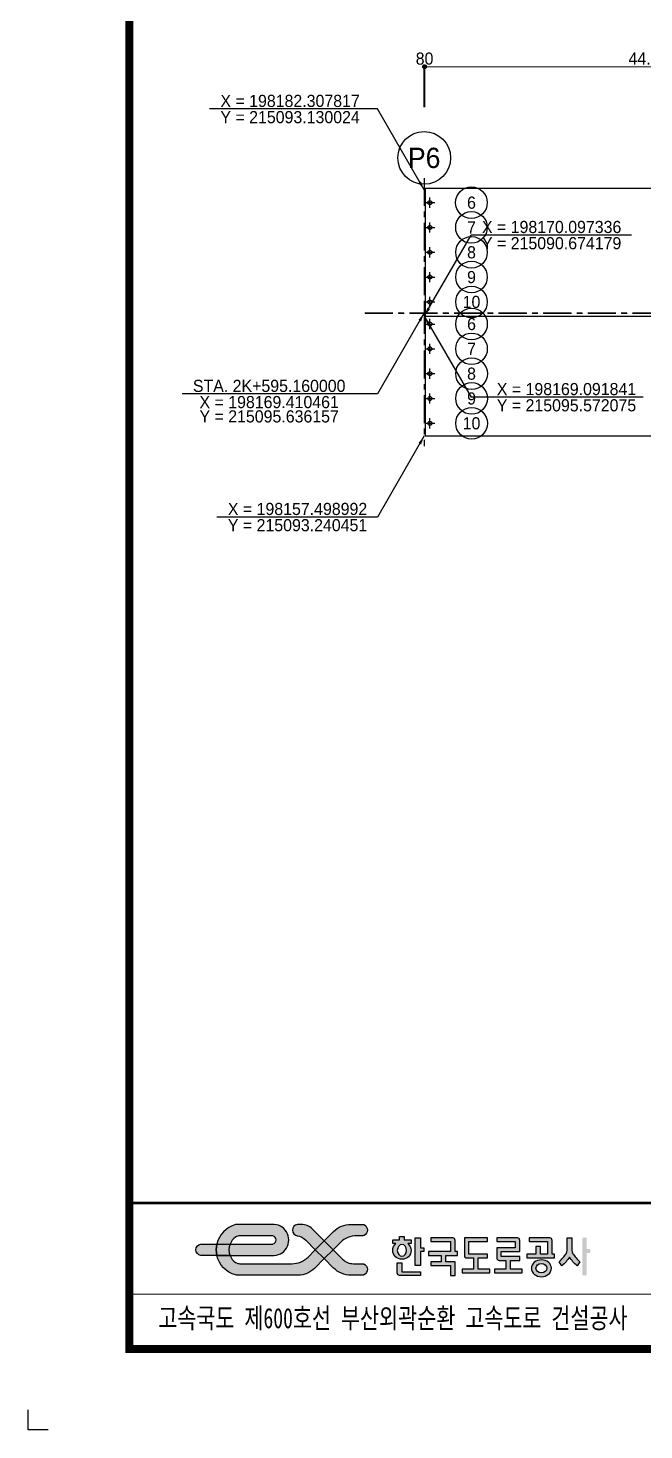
# Model space of a CAD drawing. Header units: feet. Extents: x 0 to 336400, y 0 to 237600.
# Drawn here: x 0 to 60766, y 0 to 138372 of the extents above; entities that cross this region are included whole.
import ezdxf
from ezdxf.enums import TextEntityAlignment as Align

# ---------------------------------------------------------------- set-up
doc = ezdxf.new("R2010")
doc.units = ezdxf.units.FT
doc.header["$LTSCALE"] = 2200
doc.header["$MEASUREMENT"] = 0
doc.linetypes.add('A-CENTR01', pattern=[2, 1.25, -0.25, 0.25, -0.25])
doc.layers.get('0').update_dxf_attribs({"linetype": 'CONTINUOUS'})
for name, color, linetype in [('CS-CNTL', 1, 'A-CENTR01'), ('CS-CONC-LEAN', 3, 'CONTINUOUS'), ('CS-CONC-MAJR', 4, 'CONTINUOUS'), ('CS-DIML', 1, 'CONTINUOUS'), ('CS-DIMT', 3, 'CONTINUOUS'), ('CS-TEXT', 3, 'CONTINUOUS'), ('CX-BORD-LIN1', 4, 'CONTINUOUS'), ('CX-BORD-LIN2', 3, 'CONTINUOUS'), ('CX-BORD-TEX2', 7, 'CONTINUOUS'), ('CX-BORD-TEX3', 6, 'CONTINUOUS'), ('CX-MISC', 2, 'CONTINUOUS'), ('CZ-TEX2', 3, 'CONTINUOUS')]:
    doc.layers.add(name, color=color, linetype=linetype)
doc.styles.add('A_STANDARD', font='')
doc.styles.add('TB_TEXT', font='')
doc.styles.add('TB_WBTXT', font='')
doc.styles.add('TB_WMTXT', font='')
doc.styles.get('A_STANDARD').set_extended_font_data('Dotum')
doc.styles.get('TB_TEXT').set_extended_font_data('DotumChe')
doc.styles.get('TB_WBTXT').set_extended_font_data('Dotum')
doc.styles.get('TB_WMTXT').set_extended_font_data('DotumChe')

# ---------------------------------------------------------------- blocks, each defined once
blk = doc.blocks.new('CZDIMD1-2')
at = {"layer": 'CS-DIML', "const_width": 0.5}
blk.add_lwpolyline([(0.25, 0, 1), (-0.25, 0, 1)], format="xyb", close=True, dxfattribs=at)
blk = doc.blocks.new('CXGLOGO-EX흑백')
h = blk.add_hatch(color=256)
h.paths.add_polyline_path([(12.62751094235613, 2.929722186557417), (13.9368577347384, 2.929722186557417, 0.1307849617648099), (14.19642449557114, 2.998798575681949, 0.5686079760781465), (14.23263349965494, 5.183221859397701, 0.1392232935838704), (13.9581907729968, 5.261149990701703), (11.43317010715378, 5.261149990701703, 0.1989123673796241), (7.88820811080587, 3.792778653716674), (5.962135003345992, 1.866705546256785), (7.789912781123938, 0.03892776847906987), (9.30410907077998, 1.553124058134753, -0.198912367379616)])
h.paths.add_polyline_path([(5.962135003346347, -1.78885000929877), (4.134357225567967, 0.03892776847900947), (2.638733131771026, -1.456696325318649, -0.1989123673796836), (-0.684668739806078, -2.833294453742262), (-11.36204881219041, -2.833294453742742, -0.149968192877195), (-12.240743962647, -2.563678008654669, -0.1491631919188299), (-13.39334849004342, -1.136072231520988), (-16.10175388554254, -1.136072231520988, 0.2784029190241507), (-12.27306911128629, -5.129271465237487, 0.06593867059308692), (-11.86520449236982, -5.183294453743216), (0.6208868157490102, -5.183294453742739, 0.198912367379658), (3.944288687325745, -3.806696325319599)])
h.paths.add_polyline_path([(-16.10175388554255, 1.213927768479007), (-19.36564277443144, 1.213927768479007, 0.8888888888888873), (-19.36564277443144, -1.136072231520991), (-16.10175388554254, -1.136072231520988, -0.1111111111111106)])
h.paths.add_polyline_path([(-11.36204881233854, 2.911149990701738), (-4.683161640971832, 2.911149990701997, -0.05755858726109904), (-4.564116577129639, 2.897400306733786, -0.792918256256352), (-4.564116577139849, 1.227677452445754, -0.05755858725611351), (-4.683161640971733, 1.21392776847901), (-13.39334849004398, 1.213927768479618, 0.1939147573995261), (-13.39334849004318, -1.136072231520991), (-4.743420552209216, -1.136072231520991, 1.071754271161691), (-4.743420552209216, 5.261149990701231), (-11.86520449236982, 5.261149990702183, 0.06593867059316338), (-12.27306911128352, 5.207127002196302, 0.2784029190242539), (-16.10175388554237, 1.21392776847981), (-13.39334849004398, 1.213927768479621, -0.1491631919192471), (-12.2407439626433, 2.641533545616181, -0.1499681928522188)])
h = blk.add_hatch(color=256)
h.paths.add_polyline_path([(3.485422644516419, 4.34341790508612, 0.1989123673796671), (1.269821396798442, 5.261149990701703), (0.4788016700130058, 5.261149990701703, 0.8338075771048155), (0.3771781799719207, 2.929722186557356, -0.177326263149743), (2.179867088961466, 1.993417905085643), (4.134357225568095, 0.03892776847887802), (5.962135003345992, 1.866705546256789)])
h.paths.add_polyline_path([(9.744402917729097, -1.915562368126679), (7.789912781123888, 0.03892776847899881), (5.96213500334634, -1.788850009298766), (7.888208110807184, -3.714923116759131, 0.198912367379553), (11.43317010715388, -5.183294453743692), (13.93853492596422, -5.183294453744644, 0.1292187291636897), (14.19530503372277, -5.115808595962658, 0.6043190588004438), (14.12747900538948, -2.886014569746202, 0.1137896329467328), (13.89882244722792, -2.833294453742262), (11.96000416544708, -2.833294453742262, -0.1989123673796783)])
h = blk.add_hatch(color=256)
h.paths.add_polyline_path([(5.962135003345985, 1.866705546256785), (4.134357225568095, 0.03892776847887802), (5.962135003346347, -1.788850009298773), (7.789912781123952, 0.03892776847906987)])
h.paths.add_polyline_path([(-13.39334849004398, 1.213927768479621), (-16.10175388554237, 1.21392776847981, 0.1111111111111885), (-16.10175388554254, -1.136072231520988), (-13.39334849004318, -1.136072231520988, -0.1939147573995261)])
h = blk.add_hatch(color=256)
edge = h.paths.add_edge_path()
edge.add_line((55.90553287691766, 2.4960983163664), (56.85552189184581, 2.496098316366446))
edge.add_line((56.85552189184581, 2.496098316366446), (56.85552189184592, 0.09215457618536149))
edge.add_arc((58.53363057762468, 0.09215457618543929), 1.67810868577876, 180.0000000000026, 195.4083540198517)
edge.add_arc((58.47394244906948, 0.07570436294137084), 1.61619517993231, 195.408354019852, 211.4069923032628)
edge.add_arc((62.72740815851297, 2.672743468727949), 6.599826652904244, 211.4069923032628, 220.884619074014)
edge.add_arc((62.65632922919535, 2.61120635935723), 6.505810537144002, 220.8846190740139, 230.4986055729279)
edge.add_line((58.51800266797031, -2.408736271577236), (57.94523708654083, -3.232545142195342))
edge.add_arc((62.63997685430596, 2.476487192741993), 7.39145666891144, 221.3708019331366, 230.5683267651548, ccw=False)
edge.add_arc((62.86124072826939, 2.671717853347373), 7.686537407580804, 212.5283811307898, 221.3728192081766, ccw=False)
edge.add_arc((49.89982302886737, 2.671711092267167), 7.686526193707074, 318.6271743273925, 327.471625333613, ccw=False)
edge.add_arc((50.12107005378402, 2.476495324059812), 7.391467942165787, 309.4316802638517, 318.62919103786044, ccw=False)
edge.add_line((54.81581768222331, -3.232545142194404), (54.24305210079449, -2.408736271575762))
edge.add_arc((50.16623946446956, 2.548189157142523), 6.418061309895114, 309.4355142588529, 319.1812610942183)
edge.add_arc((49.96136727208684, 2.72553903169074), 6.689032726803259, 319.1787201534786, 328.529668469246)
edge.add_arc((54.2901842034738, 0.07437455166653684), 1.612880450692433, 328.5764598147939, 344.6081938620856)
edge.add_arc((54.23147034857182, 0.09160721386742313), 1.674062617830531, 344.5729121819099, 360.0187337982126)
edge.add_line((55.90553287691779, 0.09215457618600098), (55.90553287691779, 2.4960983163664))
edge = h.paths.add_edge_path()
edge.add_arc((22.07066925838875, -0.0960583075494551), 1.77276644383517, 0.3446861390323761, 51.806537556943795, ccw=False)
edge.add_arc((21.98752086475434, -0.03643316846145372), 1.856528462969702, 268.6390132932114, 358.4888194230754, ccw=False)
edge.add_arc((21.89882706649707, -0.03696230538111067), 1.856011500010981, 181.4952613076245, 271.3769059760447, ccw=False)
edge.add_arc((21.81624874840013, -0.0960910072229415), 1.772833459952195, 128.1945062452658, 179.6542700587555, ccw=False)
edge.add_line((20.72004724334094, 1.297207502441104), (20.04344756338069, 1.297207502441104))
edge.add_line((20.04344756338069, 1.297207502441104), (20.04344756338068, 2.108874533108121))
edge.add_line((20.04344756338068, 2.108874533108121), (21.46843108577289, 2.108874533108121))
edge.add_line((21.46843108577289, 2.108874533108121), (21.4684310857729, 2.754247505206038))
edge.add_line((21.4684310857729, 2.754247505206038), (22.41842010070103, 2.754247505206038))
edge.add_line((22.41842010070103, 2.754247505206038), (22.41842010070103, 2.108874533108121))
edge.add_line((22.41842010070103, 2.108874533108121), (23.84340362309323, 2.108874533108121))
edge.add_line((23.84340362309323, 2.108874533108121), (23.84340362309322, 1.297207502441104))
edge.add_line((23.84340362309322, 1.297207502441104), (23.16680394313298, 1.297207502441104))
h.paths.add_polyline_path([(60.65547795155814, 0.172755616815305), (60.65547795155814, -0.601691949703131), (59.94298619036236, -0.601691949703131), (59.94298619036248, -5.248377348808134), (58.99299717543421, -5.248377348808617), (58.99299717543411, 2.496098316366869), (59.94298619036225, 2.496098316366869), (59.94298619036236, 0.172755616815305)])
edge = h.paths.add_edge_path()
edge.add_line((48.0681235037611, 2.496098316365892), (48.0681235037611, 1.72165074984937))
edge.add_line((48.0681235037611, 1.72165074984937), (51.86807956347353, 1.72165074984937))
edge.add_line((51.86807956347353, 1.72165074984937), (51.86807956347343, -0.8598411385413627))
edge.add_line((51.86807956347343, -0.8598411385413627), (50.44309604108143, -0.8598411385423006))
edge.add_line((50.44309604108143, -0.8598411385423006), (50.44309604108143, 0.6890539944927028))
edge.add_line((50.44309604108143, 0.6890539944927028), (49.4931070261532, 0.6890539944927028))
edge.add_line((49.4931070261532, 0.6890539944927028), (49.49310702615358, -0.8598411385418245))
edge.add_line((49.49310702615358, -0.8598411385418245), (47.59312899629693, -0.8598411385418281))
edge.add_line((47.59312899629693, -0.8598411385418281), (47.59312899629681, -1.634288705059802))
edge.add_line((47.59312899629681, -1.634288705059802), (53.29306308586574, -1.634288705059802))
edge.add_line((53.29306308586574, -1.634288705059802), (53.29306308586574, -0.8598411385413627))
edge.add_line((53.29306308586574, -0.8598411385413627), (52.81806857840155, -0.8598411385413236))
edge.add_line((52.81806857840155, -0.8598411385413236), (52.81806857840178, 1.979799938688487))
edge.add_arc((52.26887129235888, 1.979799938688532), 0.5491972860428973, 359.9999999999953, 400.6008038990672)
edge.add_arc((52.34038266447658, 2.041094338003921), 0.4550119382992583, 40.60080389906705, 89.66109212214847)
edge.add_line((52.3430740709377, 2.496098316366869), (48.0681235037611, 2.496098316367497))
edge = h.paths.add_edge_path()
edge.add_line((41.41820039926384, 2.496098316366869), (41.41820039926394, 1.721650749848898))
edge.add_line((41.41820039926394, 1.721650749848898), (45.21815645897638, 1.721650749848898))
edge.add_line((45.21815645897638, 1.721650749848898), (45.21815645897638, 0.4309048056535367))
edge.add_line((45.21815645897638, 0.4309048056535367), (41.41820039926384, 0.4309048056535367))
edge.add_line((41.41820039926384, 0.4309048056535367), (41.41820039926394, -1.634288705060271))
edge.add_arc((41.96739768530686, -1.634288705060244), 0.5491972860429257, 180.0000000000029, 220.6008038990638)
edge.add_arc((41.89588631318916, -1.695583104375644), 0.4550119382992751, 220.6008038990626, 269.6610921221458)
edge.add_line((41.89319490672801, -2.150587082738607), (43.31817842912, -2.150587082738607))
edge.add_line((43.31817842912, -2.150587082738607), (43.31817842912011, -3.957631404610424))
edge.add_line((43.31817842912011, -3.957631404610424), (40.94320589179998, -3.957631404610424))
edge.add_line((40.94320589179998, -3.957631404610424), (40.94320589179998, -4.732078971128871))
edge.add_line((40.94320589179998, -4.732078971128871), (46.64313998136879, -4.732078971128871))
edge.add_line((46.64313998136879, -4.732078971128871), (46.64313998136893, -3.957631404610897))
edge.add_line((46.64313998136893, -3.957631404610897), (44.26816744404802, -3.957631404609955))
edge.add_line((44.26816744404802, -3.957631404609955), (44.26816744404758, -2.150587082738607))
edge.add_line((44.26816744404758, -2.150587082738607), (46.1681454739045, -2.150587082738134))
edge.add_line((46.1681454739045, -2.150587082738134), (46.1681454739045, -1.376139516220633))
edge.add_line((46.1681454739045, -1.376139516220633), (42.36818941419209, -1.376139516220164))
edge.add_line((42.36818941419209, -1.376139516220164), (42.36818941419209, -0.3435427608644339))
edge.add_line((42.36818941419209, -0.3435427608644339), (46.1681454739045, -0.343542760863965))
edge.add_line((46.1681454739045, -0.343542760863965), (46.16814547390462, 1.979799938688512))
edge.add_arc((45.6189481878617, 1.979799938688539), 0.5491972860429115, 359.9999999999972, 400.6008038990619)
edge.add_arc((45.69045955997943, 2.041094338003941), 0.4550119382992425, 40.60080389906198, 89.6610921221449)
edge.add_line((45.69315096644058, 2.496098316366872), (41.41820039926384, 2.496098316366869))
edge = h.paths.add_edge_path()
edge.add_line((39.51822236940757, 2.496098316366869), (34.76827729476689, 2.496098316366869))
edge.add_line((34.76827729476689, 2.496098316366869), (34.76827729476689, -1.117990327381936))
edge.add_arc((35.31747458080942, -1.117990327381935), 0.5491972860425349, 180, 220.6008038990902)
edge.add_arc((35.24596320869247, -1.179284726696737), 0.4550119382998447, 220.60080389909, 269.6610921221131)
edge.add_line((35.24327180223106, -1.634288705060271), (36.66825532462316, -1.634288705060342))
edge.add_line((36.66825532462316, -1.634288705060342), (36.66825532462363, -3.957631404610424))
edge.add_line((36.66825532462363, -3.957631404610424), (34.29328278730304, -3.957631404610897))
edge.add_line((34.29328278730304, -3.957631404610897), (34.29328278730291, -4.732078971128871))
edge.add_line((34.29328278730291, -4.732078971128871), (39.99321687687187, -4.732078971129809))
edge.add_line((39.99321687687187, -4.732078971129809), (39.99321687687187, -3.957631404610897))
edge.add_line((39.99321687687187, -3.957631404610897), (37.61824433955118, -3.957631404610794))
edge.add_line((37.61824433955118, -3.957631404610794), (37.61824433955128, -1.634288705060271))
edge.add_line((37.61824433955128, -1.634288705060271), (39.5182223694077, -1.634288705059802))
edge.add_line((39.5182223694077, -1.634288705059802), (39.51822236940779, -0.8598411385423006))
edge.add_line((39.51822236940779, -0.8598411385423006), (35.71826630969503, -0.8598411385423006))
edge.add_line((35.71826630969503, -0.8598411385423006), (35.71826630969503, 1.721650749848898))
edge.add_line((35.71826630969503, 1.721650749848898), (39.51822236940745, 1.72165074984937))
edge.add_line((39.51822236940745, 1.72165074984937), (39.51822236940745, 2.496098316366869))
edge = h.paths.add_edge_path()
edge.add_line((31.9183102499825, -5.248377348808617), (32.86829926491062, -5.248377348808617))
edge.add_line((32.86829926491062, -5.248377348808617), (32.86829926491062, -2.408736271577304))
edge.add_line((32.86829926491062, -2.408736271577304), (30.96832123505435, -2.408736271577304))
edge.add_line((30.96832123505435, -2.408736271577304), (30.96832123505409, -1.117990327381936))
edge.add_line((30.96832123505409, -1.117990327381936), (33.34329377237469, -1.117990327381936))
edge.add_line((33.34329377237469, -1.117990327381936), (33.34329377237468, -0.343542760863965))
edge.add_line((33.34329377237468, -0.343542760863965), (32.86829926491062, -0.343542760863965))
edge.add_line((32.86829926491062, -0.343542760863965), (32.86829926491062, 1.979799938688512))
edge.add_arc((32.31910197886764, 1.979799938688512), 0.5491972860429826, 359.9999999999999, 400.6008038990593)
edge.add_arc((32.39061335098545, 2.041094338003989), 0.4550119382991955, 40.60080389905918, 89.66109212214754)
edge.add_line((32.39330475744659, 2.496098316366872), (27.88085693653791, 2.496098316366869))
edge.add_line((27.88085693653791, 2.496098316366869), (27.8808569365377, 1.721650749848898))
edge.add_line((27.8808569365377, 1.721650749848898), (31.9183102499825, 1.72165074984937))
edge.add_line((31.9183102499825, 1.72165074984937), (31.9183102499825, -0.343542760863965))
edge.add_line((31.9183102499825, -0.343542760863965), (27.40586242907364, -0.343542760863965))
edge.add_line((27.40586242907364, -0.343542760863965), (27.40586242907364, -1.11799032738147))
edge.add_line((27.40586242907364, -1.11799032738147), (30.01833222012621, -1.117990327381936))
edge.add_line((30.01833222012621, -1.117990327381936), (30.01833222012621, -2.408736271577773))
edge.add_line((30.01833222012621, -2.408736271577773), (27.88085693653782, -2.408736271577773))
edge.add_line((27.88085693653782, -2.408736271577773), (27.88085693653781, -3.183183838095275))
edge.add_line((27.88085693653781, -3.183183838095275), (31.9183102499825, -3.183183838095275))
edge.add_line((31.9183102499825, -3.183183838095275), (31.9183102499825, -5.248377348808617))
edge = h.paths.add_edge_path()
edge.add_line((25.7433816529495, -5.248377348808617), (21.46843108577295, -5.248377348808141))
edge.add_arc((21.468431085773, -4.799179719589938), 0.4491976292182027, 220.2618960212232, 269.9999999999932, ccw=False)
edge.add_arc((21.55155841230061, -4.728777609424231), 0.5581315978937866, 180.3389078778467, 220.2618960212236, ccw=False)
edge.add_arc((195.5622497713534, -3.699482215773768), 174.5718671369681, 179.6610921221531, 180.3389078778465, ccw=False)
edge.add_line((20.99343657830883, -2.66688546041647), (21.94342559323697, -2.66688546041647))
edge.add_line((21.94342559323697, -2.66688546041647), (21.94342559323697, -4.473929782290639))
edge.add_line((21.94342559323697, -4.473929782290639), (25.7433816529495, -4.473929782290639))
edge.add_line((25.7433816529495, -4.473929782290639), (25.7433816529495, -5.248377348808617))
edge = h.paths.add_edge_path(flags=16)
edge.add_ellipse((50.60385872541271, -3.769494308227308), major_axis=(-1.110875729177891, 2.868103891292178e-14), ratio=0.8665097612807381, start_angle=0, end_angle=360)
edge = h.paths.add_edge_path()
edge.add_ellipse((50.60385872364095, -3.769494308227308), major_axis=(2.060740712415878, 5.91535299055294e-14), ratio=0.8429164421096037, start_angle=0, end_angle=360, ccw=False)
h.paths.add_polyline_path([(26.4558734141455, 0.4309048056535367), (26.4558734141455, -0.343542760863965), (25.74338165294929, -0.343542760863965), (25.7433816529494, -3.183183838095275), (24.67464401115513, -3.183183838094806), (24.67464401115513, 2.496098316366869), (25.7433816529494, 2.496098316366869), (25.7433816529495, 0.4309048056535367)])
edge = h.paths.add_edge_path(flags=16)
edge.add_ellipse((21.94342559323697, -0.08539357202479891), major_axis=(7.44215483547632e-15, 1.223429116448234), ratio=0.7764969806228509, start_angle=0, end_angle=360, ccw=False)
for points in [[(-11.36204881219097, 2.911149990702945, 0.149968192828432), (-12.24074396240013, 2.64153354578092, 0.1491631919431257), (-13.39334849004398, 1.213927768479618, 0.1939147573995262), (-13.39334849004318, -1.136072231520991), (-4.743420552209216, -1.136072231520991, 1.071754271161691), (-4.743420552209216, 5.261149990701231), (-11.86520449236982, 5.261149990702183, 0.06593867059316338), (-12.27306911128352, 5.207127002196302, 0.2784029190242541), (-16.10175388554237, 1.213927768479806), (-13.39334849004398, 1.213927768479618), (-4.683161640971733, 1.21392776847901, 0.0575585872562081), (-4.564116577139657, 1.227677452445796, 0.7929182562611419), (-4.564116577139643, 2.897400306736131, 0.05755858725616377), (-4.683161640971832, 2.911149990701997), (-11.36204881234111, 2.911149990701738)], [(0.3771781799714518, 2.929722186557417, -0.1773262631497835), (2.179867088961458, 1.993417905085646), (4.134357225568095, 0.03892776847887802), (5.962135003345992, 1.866705546256785), (3.485422644516419, 4.34341790508612, 0.1989123673796582), (1.269821396798548, 5.261149990701703), (0.4788016700130058, 5.261149990701703, 0.8714196092937034), (0.4788016700130058, 2.911149990701706)], [(23.16680394313298, 1.297207502441104, -0.228396255599462), (23.84340362309322, -0.0853935720248451, -0.4134459869151131), (21.94342559323628, -1.892437893898972, -0.4136086650538482), (20.04344756338071, -0.08539357202475273, -0.2283866715627258), (20.72004724334094, 1.297207502441104), (20.04344756338069, 1.297207502441104), (20.04344756338068, 2.108874533108121), (21.46843108577289, 2.108874533108121), (21.4684310857729, 2.754247505206038), (22.41842010070103, 2.754247505206038), (22.41842010070103, 2.108874533108121), (23.84340362309323, 2.108874533108121), (23.84340362309322, 1.297207502441104), (23.16680394313298, 1.297207502441104)], [(31.9183102499825, -5.248377348808617), (32.86829926491062, -5.248377348808617), (32.86829926491062, -2.408736271577304), (30.96832123505435, -2.408736271577304), (30.96832123505409, -1.117990327381936), (33.34329377237469, -1.117990327381936), (33.34329377237468, -0.343542760863965), (32.86829926491062, -0.343542760863965), (32.86829926491062, 1.979799938688512, 0.1790312441150617), (32.73608670557006, 2.337209223254376, 0.2173967572259796), (32.39330475744659, 2.496098316366872), (27.88085693653791, 2.496098316366869), (27.8808569365377, 1.721650749848898), (31.9183102499825, 1.72165074984937), (31.9183102499825, -0.343542760863965), (27.40586242907364, -0.343542760863965), (27.40586242907364, -1.11799032738147), (30.01833222012621, -1.117990327381936), (30.01833222012621, -2.408736271577773), (27.88085693653782, -2.408736271577773), (27.88085693653781, -3.183183838095275), (31.9183102499825, -3.183183838095275), (31.9183102499825, -5.248377348808617)], [(39.51822236940757, 2.496098316366869), (34.76827729476689, 2.496098316366869), (34.76827729476689, -1.117990327381936, 0.179031244115201), (34.90048985410753, -1.475399611947733, 0.2173967572256811), (35.24327180223106, -1.634288705060271), (36.66825532462316, -1.634288705060342), (36.66825532462363, -3.957631404610424), (34.29328278730304, -3.957631404610897), (34.29328278730291, -4.732078971128871), (39.99321687687187, -4.732078971129809), (39.99321687687187, -3.957631404610897), (37.61824433955118, -3.957631404610794), (37.61824433955128, -1.634288705060271), (39.5182223694077, -1.634288705059802), (39.51822236940779, -0.8598411385423006), (35.71826630969503, -0.8598411385423006), (35.71826630969503, 1.721650749848898), (39.51822236940745, 1.72165074984937), (39.51822236940745, 2.496098316366869)], [(41.41820039926384, 2.496098316366869), (41.41820039926394, 1.721650749848898), (45.21815645897638, 1.721650749848898), (45.21815645897638, 0.4309048056535367), (41.41820039926384, 0.4309048056535367), (41.41820039926394, -1.634288705060271, 0.1790312441150686), (41.55041295860451, -1.991697989626104, 0.2173967572259559), (41.89319490672801, -2.150587082738607), (43.31817842912, -2.150587082738607), (43.31817842912011, -3.957631404610424), (40.94320589179998, -3.957631404610424), (40.94320589179998, -4.732078971128871), (46.64313998136879, -4.732078971128871), (46.64313998136893, -3.957631404610897), (44.26816744404802, -3.957631404609955), (44.26816744404758, -2.150587082738607), (46.1681454739045, -2.150587082738134), (46.1681454739045, -1.376139516220633), (42.36818941419209, -1.376139516220164), (42.36818941419209, -0.3435427608644339), (46.1681454739045, -0.343542760863965), (46.16814547390462, 1.979799938688512, 0.1790312441150869), (46.03593291456406, 2.337209223254376, 0.2173967572259547), (45.69315096644058, 2.496098316366872), (41.41820039926384, 2.496098316366869)], [(48.0681235037611, 2.496098316365892), (48.0681235037611, 1.72165074984937), (51.86807956347353, 1.72165074984937), (51.86807956347343, -0.8598411385413627), (50.44309604108143, -0.8598411385423006), (50.44309604108143, 0.6890539944927028), (49.4931070261532, 0.6890539944927028), (49.49310702615358, -0.8598411385418245), (47.59312899629693, -0.8598411385418281), (47.59312899629681, -1.634288705059802), (53.29306308586574, -1.634288705059802), (53.29306308586574, -0.8598411385413627), (52.81806857840155, -0.8598411385413236), (52.81806857840178, 1.979799938688487, 0.179031244115118), (52.68585601906119, 2.337209223254398, 0.2173967572259479), (52.3430740709377, 2.496098316366869), (48.0681235037611, 2.496098316367497)], [(55.90553287691766, 2.4960983163664), (56.85552189184581, 2.496098316366446), (56.85552189184592, 0.09215457618536149, 0.0673331086834034), (56.9158386985025, -0.3537133382605546, 0.06992084128346215), (57.09454053805489, -0.7665172394446813, 0.04137753804791307), (57.73774645661189, -1.647093096347959, 0.04197355301566234), (58.51800266797031, -2.408736271577236), (57.94523708654083, -3.232545142195342, -0.04015333159213054), (57.09307314020015, -2.408744723435024, -0.0386103102765588), (56.38052738438178, -1.461466375851227, -0.03861036677333588), (55.66798162856324, -2.408744723434765, -0.04015327015359547), (54.81581768222331, -3.232545142194404), (54.24305210079449, -2.408736271575762, 0.04254949277045509), (55.0233083121517, -1.64709309634749, 0.04082386527700423), (55.66651423070869, -0.7665172394442124, 0.07006595625911516), (55.8452160702611, -0.3537133382600786, 0.06749733491456367), (55.90553287691779, 0.09215457618600098), (55.90553287691779, 2.4960983163664)], [(25.7433816529495, -5.248377348808617), (21.46843108577295, -5.248377348808141, -0.22049606497067), (21.12564913764939, -5.089488255695642, -0.1759805261046493), (20.99343657830882, -4.732078971129866, -0.002957537787864401), (20.99343657830883, -2.66688546041647), (21.94342559323697, -2.66688546041647), (21.94342559323697, -4.473929782290639), (25.7433816529495, -4.473929782290639), (25.7433816529495, -5.248377348808617)]]:
    blk.add_lwpolyline(points, format="xyb")
for points in [[(14.19642449558027, 2.998798575687182, -0.1307849617699337), (13.9368577347384, 2.929722186557417), (12.62751094235613, 2.929722186557417, 0.1989123673796159), (9.30410907077998, 1.553124058134753), (7.789912781123881, 0.03892776847900592), (5.962135003346269, 1.866705546257062), (7.88820811080587, 3.792778653716674, -0.198912367379624), (11.43317010715378, 5.261149990701703), (13.9581907729968, 5.261149990701703, -0.1392232934978381), (14.23263349950496, 5.183221859490345, -0.5686079761212879)], [(-19.36564277443144, -1.136072231520991, -0.8888888888888888), (-19.36564277443144, 1.213927768479007), (-16.10175388554255, 1.213927768479007, 0.1111111111111495), (-16.10175388554254, -1.136072231520988)], [(-16.10175388554237, 1.21392776847981), (-13.39334849004398, 1.213927768479621, 0.1939147573995262), (-13.39334849004318, -1.136072231520988), (-16.10175388554254, -1.136072231520988, -0.1111111111111495)], [(5.962135003346347, -1.78885000929877), (3.944288687325745, -3.806696325319599, -0.198912367379658), (0.6208868157490102, -5.183294453742739), (-11.86520449236982, -5.183294453743216, -0.0659386705931795), (-12.27306911128685, -5.129271465237338, -0.2784029190241215), (-16.10175388554254, -1.136072231520991), (-13.39334849004342, -1.136072231520991, 0.1491631919431261), (-12.24074396239957, -2.563678008822297, 0.1499681928284316), (-11.36204881219041, -2.833294453742742), (-0.684668739806078, -2.833294453742262, 0.1989123673796836), (2.638733131771026, -1.456696325318649), (4.134357225567967, 0.03892776847900947)], [(7.789912781123881, 0.03892776847900592), (9.744402917729097, -1.915562368126679, 0.1989123673796783), (11.96000416544708, -2.833294453742262), (13.89882244722792, -2.833294453742262, -0.1137896330351633), (14.12747900555343, -2.886014569826049, -0.6043190587532347), (14.19530503371573, -5.115808595966634, -0.1292187291597539), (13.93853492596422, -5.183294453744644), (11.43317010715388, -5.183294453743692, -0.198912367379553), (7.888208110807184, -3.714923116759131), (5.962135003346347, -1.78885000929877)]]:
    blk.add_lwpolyline(points, format="xyb", close=True)
blk.add_lwpolyline([(5.962135003345992, 1.866705546256785), (7.789912781123945, 0.03892776847906987), (5.962135003346347, -1.78885000929877), (4.134357225568095, 0.03892776847887802), (5.962135003345992, 1.866705546256785)])
blk.add_lwpolyline([(26.4558734141455, 0.4309048056535367), (26.4558734141455, -0.343542760863965), (25.74338165294929, -0.343542760863965), (25.7433816529494, -3.183183838095275), (24.67464401115513, -3.183183838094806), (24.67464401115513, 2.496098316366869), (25.7433816529494, 2.496098316366869), (25.7433816529495, 0.4309048056535367)], close=True)
at = {"extrusion": (0, 0, -1)}
blk.add_ellipse((21.94342559323697, -0.08539357202479891), major_axis=(7.44215483547632e-15, 1.223429116448234), ratio=0.7764969806228509, start_param=3.141592653589785, end_param=9.424777960769372, dxfattribs=at)
blk.add_ellipse((50.60385872364095, -3.769494308227308), major_axis=(2.060740712415878, 5.91535299055294e-14), ratio=0.8429164421096037, dxfattribs=at)
blk.add_ellipse((50.60385872541271, -3.769494308227308), major_axis=(-1.110875729177891, 2.868103891292178e-14), ratio=0.8665097612807381)
blk = doc.blocks.new('CXBLKA1-KHCA-1')
at = {"layer": 'CX-BORD-LIN1', "const_width": 2}
blk.add_lwpolyline([(796, -2.614797267597169e-12), (0, -3.410605131648481e-13), (0, 553.9999999999997), (795.9999999999998, 553.9999999999997)], close=True, dxfattribs=at)
at = {"layer": 'CX-BORD-LIN1', "const_width": 0.6}
blk.add_lwpolyline([(796, 36.0000000000008), (0, 35.99999999999852)], dxfattribs=at)
at = {"layer": 'CX-BORD-LIN2', "const_width": 0.3}
blk.add_lwpolyline([(130, 13.49999999999909), (0, 13.49999999999886)], dxfattribs=at)
at = {"layer": 'CX-MISC'}
blk.add_lwpolyline([(-20.0020000199919, -20.00000000000034), (-25, -20.00000000000034), (-25.00000000000034, -15.0020000199919)], dxfattribs=at)
at = {"layer": 'CX-MISC', "xscale": 1.2, "yscale": 1.2}
blk.add_blockref('CXGLOGO-EX흑백', (40.89123459210989, 24.41566484108665), dxfattribs=at)
at = {"layer": 'CX-BORD-LIN1', "style": 'TB_TEXT'}
for tag, height, p in [('TR_RDAT5', 3.5, (317.5, 32.99999999999977)), ('TR_DGN5', 3.5, (451.1184542177598, 32.99999999999977)), ('TR_CHK5', 3.5, (491.1184542177598, 32.99999999999977)), ('TR_APP5', 3.5, (531.1184542177598, 33)), ('TR_RNUM5', 3, (285.1051166181959, 32.63656332936267)), ('TR_RNUM4', 3, (285.1051166181959, 26.6365633293625)), ('TR_RDAT4', 3.5, (317.5, 26.9999999999996)), ('TR_DGN4', 3.5, (451.1184542177598, 26.9999999999996)), ('TR_CHK4', 3.5, (491.1184542177598, 26.9999999999996)), ('TR_APP4', 3.5, (531.1184542177598, 26.99999999999983)), ('TR_RNUM3', 3, (285.1051166181959, 20.63656332936364)), ('TR_RDAT3', 3.5, (317.5, 21.00000000000068)), ('TR_DGN3', 3.5, (451.1184542177598, 21.00000000000068)), ('TR_CHK3', 3.5, (491.1184542177598, 21.00000000000068)), ('TR_APP3', 3.5, (531.1184542177598, 21.00000000000091)), ('TR_RNUM2', 3, (285.1051166181959, 14.63656332936364)), ('TR_RDAT2', 3.5, (317.5, 15.00000000000068)), ('TR_DGN2', 3.5, (451.1184542177598, 15.00000000000068)), ('TR_CHK2', 3.5, (491.1184542177598, 15.00000000000068)), ('TR_APP2', 3.5, (531.1184542177598, 15.00000000000091)), ('TR_RDAT1', 3.5, (317.5, 8.999999999999602)), ('TR_DGN1', 3.5, (451.1184542177598, 8.999999999999602)), ('TR_CHK1', 3.5, (491.1184542177598, 8.999999999999602)), ('TR_APP1', 3.5, (531.1184542177598, 8.99999999999983)), ('TR_RNUM1', 3, (285.1051166181959, 8.636563329362502))]:
    blk.add_attdef(tag, text='', height=height, dxfattribs=at).set_placement(p, align=Align.MIDDLE_CENTER)
for tag, p in [('TR_RCON5', (342.3033138082338, 32.99999999999977)), ('TR_RCON4', (342.3033138082338, 26.9999999999996)), ('TR_RCON3', (342.3033138082338, 21.00000000000068)), ('TR_RCON2', (342.3033138082338, 15.00000000000068)), ('TR_RCON1', (342.3033138082338, 8.999999999999602))]:
    blk.add_attdef(tag, text='', height=3.5, dxfattribs=at).set_placement(p, align=Align.MIDDLE_LEFT)
at = {"layer": 'CX-BORD-LIN2', "style": 'TB_TEXT'}
blk.add_attdef('TD_VERSION', text='', height=3, rotation=90, dxfattribs=at).set_placement((800.499999405456, 48.01489921212237), align=Align.MIDDLE_CENTER)
at = {"layer": 'CX-BORD-TEX2', "style": 'TB_WMTXT'}
for tag, height, p in [('TB_CNAME', 5, (15.34476638720094, 531.8324131479245)), ('TB_CSCOP', 4, (16.63456755316179, 523.8324131479245))]:
    blk.add_attdef(tag, text='', height=height, dxfattribs=at).set_placement(p, align=Align.BOTTOM_LEFT)
at = {"layer": 'CX-BORD-TEX2', "style": 'TB_WBTXT'}
for tag, height, p in [('TB_MTITIL', 10, (397.9999999999999, 533.3264135606181)), ('TB_STITL', 7, (397.9999999999999, 518.3264135606181))]:
    blk.add_attdef(tag, text='', height=height, dxfattribs=at).set_placement(p, align=Align.MIDDLE_CENTER)
at = {"layer": 'CX-BORD-TEX3', "style": 'TB_TEXT'}
for tag, height, p in [('TD_LNDST', 4.500000000000001, (215, 31.49999999999909)), ('TD_DSECT', 4.500000000000001, (605.5, 31.50000000000023)), ('TD_DDIST', 4.500000000000001, (654.5, 31.50000000000034)), ('TD_DNAME_TOP', 4.500000000000001, (755, 27.95701132476654)), ('TD_CSECT', 4.500000000000001, (605.5, 22.50000000000023)), ('TD_CDIST', 4.500000000000001, (654.5, 22.50000000000028)), ('TD_DNAME_MAIN', 4.500000000000001, (755, 21.47309584254879)), ('TD_CCOMP', 4.500000000000001, (215.0000000000001, 13.59273296473054)), ('TD_HSCAL', 4.500000000000001, (620.8841087955549, 13.74838269424743)), ('TD_VSCAL', 4.500000000000001, (656.8614607241562, 13.74838269424743)), ('TD_DNAME_BOT', 3, (755, 15.24894304459792)), ('TD_FIELD', 4.500000000000001, (180, 5.125020286179335)), ('TD_CSTEP', 4.500000000000001, (250.7440000000001, 5.125020286178881)), ('TD_DWGCODE', 4.500000000000001, (637, 4.79080374170087)), ('TD_DWGNO', 4.500000000000001, (755, 5.001673382306194))]:
    blk.add_attdef(tag, text='', height=height, dxfattribs=at).set_placement(p, align=Align.MIDDLE_CENTER)
for tag, height, width, p in [('TD_DCOMP', 4.500000000000001, 0.95, (215.0000000000001, 22.58754437093)), ('TD_CNAME', 5, 0.78, (65, 7.595640316786557))]:
    blk.add_attdef(tag, text='', height=height, dxfattribs=dict(at, width=width)).set_placement(p, align=Align.MIDDLE_CENTER)

msp = doc.modelspace()

# ---------------------------------------------------------------- linework, layer by layer
at = {"layer": 'CS-CNTL'}
for p, q in [((39084.76284610295, 123558.1767396539), (39089.10583010294, 108933.177383654)), ((39088.70032541065, 110934.2835339651), (39091.88030341065, 97109.28389896512)), ((33231.57686412162, 110257.9362806962), (309290.7054927174, 110321.4344263076)), ((33231.57686412162, 110257.9362806962), (309290.7054927174, 110321.4344263076)), ((33231.57686412162, 110257.9362806962), (309290.7054927174, 110321.4344263076)), ((33231.57686412162, 110257.9362806962), (309290.7054927174, 110321.4344263076)), ((33252.554015316, 110236.4442413903), (309290.7063892105, 110318.4154865802)), ((33252.554015316, 110236.4442413903), (309290.7063892105, 110318.4154865802)), ((33252.554015316, 110236.4442413903), (309290.7063892105, 110318.4154865802)), ((33252.554015316, 110236.4442413903), (309290.7063892105, 110318.4154865802))]:
    msp.add_line(p, q, dxfattribs=at)
at = {"layer": 'CS-CONC-LEAN'}
for p, q in [((39139.48147710292, 121138.1928816539), (40139.48143310293, 121138.4898376538)), ((39639.62993310294, 120638.3413816538), (39639.33297710297, 121638.3413376539)), ((39640.35747610296, 118188.3414896539), (39640.06052010292, 119188.3414456538)), ((39140.20902010294, 118688.1929896538), (40140.20897610295, 118688.489945654)), ((39140.93656310295, 116238.1930976539), (40140.93651910296, 116238.4900536538)), ((39641.08501910292, 115738.3415976538), (39640.78806310294, 116738.341553654)), ((39141.66410510296, 113788.1932056538), (40141.66406110297, 113788.490161654)), ((39641.81256110292, 113288.3417056539), (39641.51560510295, 114288.3416616538)), ((39142.39164810292, 111338.1933136539), (40142.39160410293, 111338.4902696539)), ((39642.54010410294, 110838.3418136538), (39642.24314810296, 111838.341769654)), ((39643.22359841068, 108659.4110229651), (39642.99358241058, 109659.4109969651)), ((39143.1086034105, 109159.2960019651), (40143.10857741076, 109159.5260179652)), ((39143.67214441074, 106709.2960659651), (40143.67211741077, 106709.5260829651)), ((39643.78713941069, 106209.4110879651), (39643.55712241058, 107209.4110609652)), ((39144.23568441074, 104259.2961309651), (40144.23565741077, 104259.5261479651)), ((39644.35067941069, 103759.4111529652), (39644.12066241058, 104759.4111259651)), ((39144.79922441074, 101809.2961959652), (40144.79919841055, 101809.5262119651)), ((39644.9142194107, 101309.4112169651), (39644.68420341059, 102309.4111909651)), ((39645.47776041071, 98859.4112819651), (39645.2477434106, 99859.41125596514)), ((39145.36276541052, 99359.29626096519), (40145.36273841055, 99359.52627696517))]:
    msp.add_line(p, q, dxfattribs=at)
for centre in [(39639.48145510293, 121138.3413596539), (39640.20899810294, 118688.3414676539), (39640.93654110296, 116238.3415756539), (39641.66408310297, 113788.3416836539), (39642.39162610292, 111338.3417916539), (39643.10859041063, 109159.4110099651), (39643.67213041063, 106709.4110749652), (39644.23567141064, 104259.4111389652), (39644.79921141065, 101809.4112039651), (39645.36275141065, 99359.41126896512)]:
    msp.add_circle(centre, 200, dxfattribs=at)
for points in [[(39139.48147710292, 121138.1928816539), (39289.49631910295, 121088.2374266539), (39139.48147710292, 121138.1928816539), (39289.46662310297, 121188.2374226538)], [(39639.33297710297, 121638.3413376539), (39589.37752310293, 121488.3264966539), (39639.33297710297, 121638.3413376539), (39689.37751810295, 121488.3561916539)], [(39639.62993310294, 120638.3413816538), (39589.58539210296, 120788.3265276539), (39639.62993310294, 120638.3413816538), (39689.58538810293, 120788.3562226539)], [(40139.48143310293, 121138.4898376538), (39989.49628810295, 121088.4452966539), (40139.48143310293, 121138.4898376538), (39989.46659210297, 121188.4452916539)], [(39640.06052010292, 119188.3414456538), (39590.10506510294, 119038.326604654), (39640.06052010292, 119188.3414456538), (39690.10506110296, 119038.3562996539)], [(39140.20902010294, 118688.1929896538), (39290.22386110296, 118638.2375356539), (39140.20902010294, 118688.1929896538), (39290.19416610293, 118738.237530654)], [(39640.35747610296, 118188.3414896539), (39590.31293510292, 118338.326635654), (39640.35747610296, 118188.3414896539), (39690.31293010294, 118338.3563306539)], [(40140.20897610295, 118688.489945654), (39990.22383010296, 118638.4454046538), (40140.20897610295, 118688.489945654), (39990.19413510292, 118738.4453996539)], [(39140.93656310295, 116238.1930976539), (39290.95140410292, 116188.2376436539), (39140.93656310295, 116238.1930976539), (39290.92170810293, 116288.2376386539)], [(39640.78806310294, 116738.341553654), (39590.83260810295, 116588.3267126539), (39640.78806310294, 116738.341553654), (39690.83260410292, 116588.3564076539)], [(40140.93651910296, 116238.4900536538), (39990.95137310297, 116188.4455126539), (40140.93651910296, 116238.4900536538), (39990.92167710293, 116288.4455076539)], [(39641.08501910292, 115738.3415976538), (39591.04047810294, 115888.3267436539), (39641.08501910292, 115738.3415976538), (39691.04047310296, 115888.3564386539)], [(39141.66410510296, 113788.1932056538), (39291.67894710293, 113738.2377516539), (39141.66410510296, 113788.1932056538), (39291.64925110295, 113838.237746654)], [(39641.51560510295, 114288.3416616538), (39591.56015110297, 114138.3268206539), (39641.51560510295, 114288.3416616538), (39691.56014610293, 114138.3565156538)], [(40141.66406110297, 113788.490161654), (39991.67891610293, 113738.4456206538), (40141.66406110297, 113788.490161654), (39991.64922010295, 113838.4456156539)], [(39641.81256110292, 113288.3417056539), (39591.76802010294, 113438.3268516539), (39641.81256110292, 113288.3417056539), (39691.76801610297, 113438.3565466538)], [(39142.39164810292, 111338.1933136539), (39292.40648910294, 111288.2378596539), (39142.39164810292, 111338.1933136539), (39292.37679410297, 111388.2378546539)], [(39642.24314810296, 111838.341769654), (39592.28769410292, 111688.3269286539), (39642.24314810296, 111838.341769654), (39692.28768910294, 111688.3566236539)], [(39642.54010410294, 110838.3418136538), (39592.49556310296, 110988.3269596539), (39642.54010410294, 110838.3418136538), (39692.49555910293, 110988.3566546539)], [(40142.39160410293, 111338.4902696539), (39992.40645810294, 111288.4457286539), (40142.39160410293, 111338.4902696539), (39992.37676310296, 111388.4457246539)], [(39642.99358241058, 109659.4109969651), (39593.02808641068, 109509.3994999651), (39642.99358241058, 109659.4109969651), (39693.02808341065, 109509.4225009651)], [(39143.1086034105, 109159.2960019651), (39293.12010041073, 109109.3305049652), (39143.1086034105, 109159.2960019651), (39293.09709841067, 109209.3305029652)], [(39643.22359841068, 108659.4110229651), (39593.18909741061, 108809.3995179652), (39643.22359841068, 108659.4110229651), (39693.18909441058, 108809.4225199651)], [(40143.10857741076, 109159.5260179652), (39993.12008241059, 109109.4915169651), (40143.10857741076, 109159.5260179652), (39993.09708041053, 109209.4915139651)], [(39143.67214441074, 106709.2960659651), (39293.68364041073, 106659.3305699652), (39143.67214441074, 106709.2960659651), (39293.66063941068, 106759.3305679652)], [(39643.55712241058, 107209.4110609652), (39593.59162641068, 107059.3995649652), (39643.55712241058, 107209.4110609652), (39693.59162341066, 107059.4225659651)], [(40143.67211741077, 106709.5260829651), (39993.68362241059, 106659.4915819651), (40143.67211741077, 106709.5260829651), (39993.66062041053, 106759.4915789651)], [(39643.78713941069, 106209.4110879651), (39593.75263741061, 106359.3995829652), (39643.78713941069, 106209.4110879651), (39693.75263541059, 106359.4225849651)], [(39144.23568441074, 104259.2961309651), (39294.24718141051, 104209.3306349651), (39144.23568441074, 104259.2961309651), (39294.22417941068, 104309.3306319652)], [(39644.12066241058, 104759.4111259651), (39594.15516641068, 104609.3996289651), (39644.12066241058, 104759.4111259651), (39694.15516441067, 104609.4226309651)], [(39644.35067941069, 103759.4111529652), (39594.31617841062, 103909.3996479651), (39644.35067941069, 103759.4111529652), (39694.3161754106, 103909.4226489652)], [(40144.23565741077, 104259.5261479651), (39994.2471624106, 104209.4916469652), (40144.23565741077, 104259.5261479651), (39994.22416141078, 104309.4916439651)], [(39144.79922441074, 101809.2961959652), (39294.81072141051, 101759.3306999651), (39144.79922441074, 101809.2961959652), (39294.78771941068, 101859.3306969651)], [(39644.68420341059, 102309.4111909651), (39594.71870741069, 102159.3996939651), (39644.68420341059, 102309.4111909651), (39694.71870441067, 102159.4226959652)], [(39644.9142194107, 101309.4112169651), (39594.87971841062, 101459.3997129651), (39644.9142194107, 101309.4112169651), (39694.8797154106, 101459.4227139651)], [(40144.79919841055, 101809.5262119651), (39994.81070341061, 101759.4917109652), (40144.79919841055, 101809.5262119651), (39994.78770141078, 101859.4917089652)], [(39645.2477434106, 99859.41125596514), (39595.28224741069, 99709.39975896514), (39645.2477434106, 99859.41125596514), (39695.28224441067, 99709.4227609652)], [(39145.36276541052, 99359.29626096519), (39295.37426141051, 99309.33076496517), (39145.36276541052, 99359.29626096519), (39295.35126041069, 99409.33076196515)], [(39645.47776041071, 98859.4112819651), (39595.44325841063, 99009.39977696516), (39645.47776041071, 98859.4112819651), (39695.44325641061, 99009.4227789651)], [(40145.36273841055, 99359.52627696517), (39995.37424341061, 99309.4917759651), (40145.36273841055, 99359.52627696517), (39995.35124141078, 99409.4917729652)]]:
    msp.add_solid(points, dxfattribs=at)
at = {"layer": 'CS-CONC-MAJR'}
for p, q in [((39165.05979810296, 122558.2005396539), (174165.0538461029, 122598.2896276539)), ((39165.05979810296, 122558.2005396539), (39168.80887010293, 109933.2010966538)), ((39168.80887010293, 109933.2010966538), (174168.8029181029, 109973.290183654)), ((39168.93034041075, 109934.3019609652), (174168.9267694106, 109965.3541839651)), ((39168.93034041075, 109934.3019609652), (39171.65028441053, 98109.3022739651)), ((39171.65028441053, 98109.3022739651), (174171.6467134106, 98140.35449696508))]:
    msp.add_line(p, q, dxfattribs=at)
at = {"layer": 'CS-DIML'}
for p, q in [((39001.49633110293, 134558.152497654), (39081.49632710296, 134558.176254654)), ((39082.68415210293, 130558.1764306539), (39081.43693610294, 134758.1762456539)), ((39081.49632710296, 134558.176254654), (39161.49632410293, 134558.200010654)), ((39162.68414910296, 130558.2001866539), (39161.43693310292, 134758.2000016539)), ((39161.49632410293, 134558.200010654), (84130.49434110297, 134571.5538346538)), ((34463.93319010294, 130386.8048566539), (17901.01982011851, 130381.8863965604)), ((39085.11028410292, 122388.1767906539), (34463.93319010294, 130386.8048566539)), ((39088.80887393212, 109933.1773391975), (43705.23466893217, 117934.5485681975)), ((59544.58268071299, 117939.2521615161), (43705.234668103, 117934.5485686537)), ((39088.85558741058, 110259.2835519652), (34471.89419241071, 102258.2213629651)), ((39088.93034190226, 109934.2835605826), (43709.76606521623, 101935.0102200441)), ((34471.89419241071, 102258.2213629651), (15208.44966014651, 102253.7904535612)), ((60698.68252084342, 101938.9179505415), (43709.76606521623, 101935.0102200441)), ((39091.65028741078, 98109.28387296516), (34474.68889241068, 90108.2216839652)), ((34466.54778100686, 90108.21981137538), (18635.34060143046, 90104.57837307245))]:
    msp.add_line(p, q, dxfattribs=at)
for centre in [(43749.48127410295, 121139.5618496539), (43750.20881710296, 118689.561957654), (43750.93635910297, 116239.5620656539), (43751.66390210293, 113789.562173654), (43752.39144510294, 111339.5622816539), (43753.1084814105, 109160.3563769652), (43753.67202241074, 106710.3564419651), (43754.23556241074, 104260.3565069651), (43754.79910241075, 101810.3565719652), (43755.36264341052, 99360.35663696508)]:
    msp.add_circle(centre, 1560, dxfattribs=at)
for points in [[(39085.11028410292, 122388.1767906539), (38771.87927010296, 123223.5195006539), (39085.11028410292, 122388.1767906539), (38517.88871610294, 123076.777403654)], [(39088.80887393212, 109933.1773391975), (39655.62137393212, 110622.1147101974), (39088.80887393212, 109933.1773391975), (39401.54371393217, 110768.7059331975)], [(39088.85558741058, 110259.2835519652), (38521.99697141077, 109570.3841249651), (39088.85558741058, 110259.2835519652), (38776.06481841074, 109423.7758939652)], [(39088.93034190226, 109934.2835605826), (39402.10543890235, 109098.9198855825), (39088.93034190226, 109934.2835605826), (39656.10581490218, 109245.6449805825)], [(39091.65028741078, 98109.28387296516), (38524.79167141074, 97420.38444596519), (39091.65028741078, 98109.28387296516), (38778.85951841071, 97273.77621496517)]]:
    msp.add_solid(points, dxfattribs=at)
at = {"layer": 'CZ-TEX2'}
msp.add_circle((39084.16893310293, 125558.176650654), 2600, dxfattribs=at)

# ---------------------------------------------------------------- block references
at = {"layer": 'CS-DIML', "xscale": 440.0000000000207, "yscale": 440.0000000000207, "zscale": 440.0000000000207, "rotation": 11.38896499999946}
for p in [(39081.49632710296, 134558.176254654), (39081.49632710296, 134558.176254654), (39161.49632410293, 134558.200010654), (39161.49632410293, 134558.200010654)]:
    msp.add_blockref('CZDIMD1-2', p, dxfattribs=at)
at = {"layer": 'CX-MISC'}
ref = msp.add_blockref('CXBLKA1-KHCA-1', (10000, 8000.000000000136), dxfattribs=dict(at, xscale=400, yscale=400, zscale=400))
ref.add_attrib('TD_CNAME', '고속국도 제600호선 부산외곽순환 고속도로 건설공사', dxfattribs={"layer": 'CX-BORD-TEX3', "height": 2000, "style": 'TB_TEXT', "width": 0.75}).set_placement((36000, 11038.25612671687), align=Align.MIDDLE_CENTER)

# ---------------------------------------------------------------- texts
at = {"layer": 'CS-DIMT', "style": 'A_STANDARD'}
for s, rotation, p in [('80', 360.017014, (39121.43693410292, 134758.1881236539)), ('44.969', 360.017014, (61645.93594110293, 134764.8769136538)), ('X = 198182.307817', 0.01701400000007069, (25854.05374516973, 130580.3905936539)), ('Y = 215093.130024', 360.017014, (25854.52887516971, 128980.390663654)), ('X = 198170.097336', 0.01701400000007069, (51658.26744766418, 118136.9102798166)), ('Y = 215090.674179', 360.017014, (51658.74257766422, 116536.9103508167)), ('STA. 2K+595.160000', 360.013179, (23789.58545905266, 102453.2530019651)), ('X = 198169.091841', 0.01317899999994765, (53123.37102918247, 102137.1755092567)), ('X = 198169.410461', 360.013179, (23789.95348505264, 100853.2530439651)), ('Y = 215095.572075', 360.013179, (53123.73905518245, 100537.1755522567)), ('Y = 215095.636157', 360.013179, (23789.95348505264, 99441.39079447756)), ('X = 198157.498992', 0.01317899999994765, (26588.38690794092, 90306.40770974652)), ('Y = 215093.240451', 360.013179, (26588.75493394113, 88706.40775274661))]:
    msp.add_text(s, height=1200, rotation=rotation, dxfattribs=at).set_placement(p, align=Align.CENTER)
at = {"layer": 'CS-TEXT', "style": 'A_STANDARD'}
for s, rotation, p in [('6', 360.017014, (43749.65944810295, 120539.5618756538)), ('7', 360.017014, (43750.38699010295, 118089.5619836539)), ('8', 360.017014, (43751.11453310297, 115639.5620916538)), ('9', 360.017014, (43751.84207610293, 113189.562199654)), ('10', 360.017014, (43752.56961910294, 110739.5623086539)), ('6', 360.013179, (43753.24649141061, 108560.3563929651)), ('7', 360.013179, (43753.81003241062, 106110.3564579651)), ('8', 360.013179, (43754.37357241062, 103660.3565229651)), ('9', 360.013179, (43754.93711241063, 101210.3565879652)), ('10', 360.013179, (43755.50065241063, 98760.3566529652))]:
    msp.add_text(s, height=1200, rotation=rotation, dxfattribs=at).set_placement(p, align=Align.CENTER)
at = {"layer": 'CZ-TEX2', "style": 'A_STANDARD'}
msp.add_text('P6', height=2000, rotation=360.017014, dxfattribs=at).set_placement((39084.46588910297, 124558.1766946538), align=Align.CENTER)

doc.saveas('drawing.dxf')
